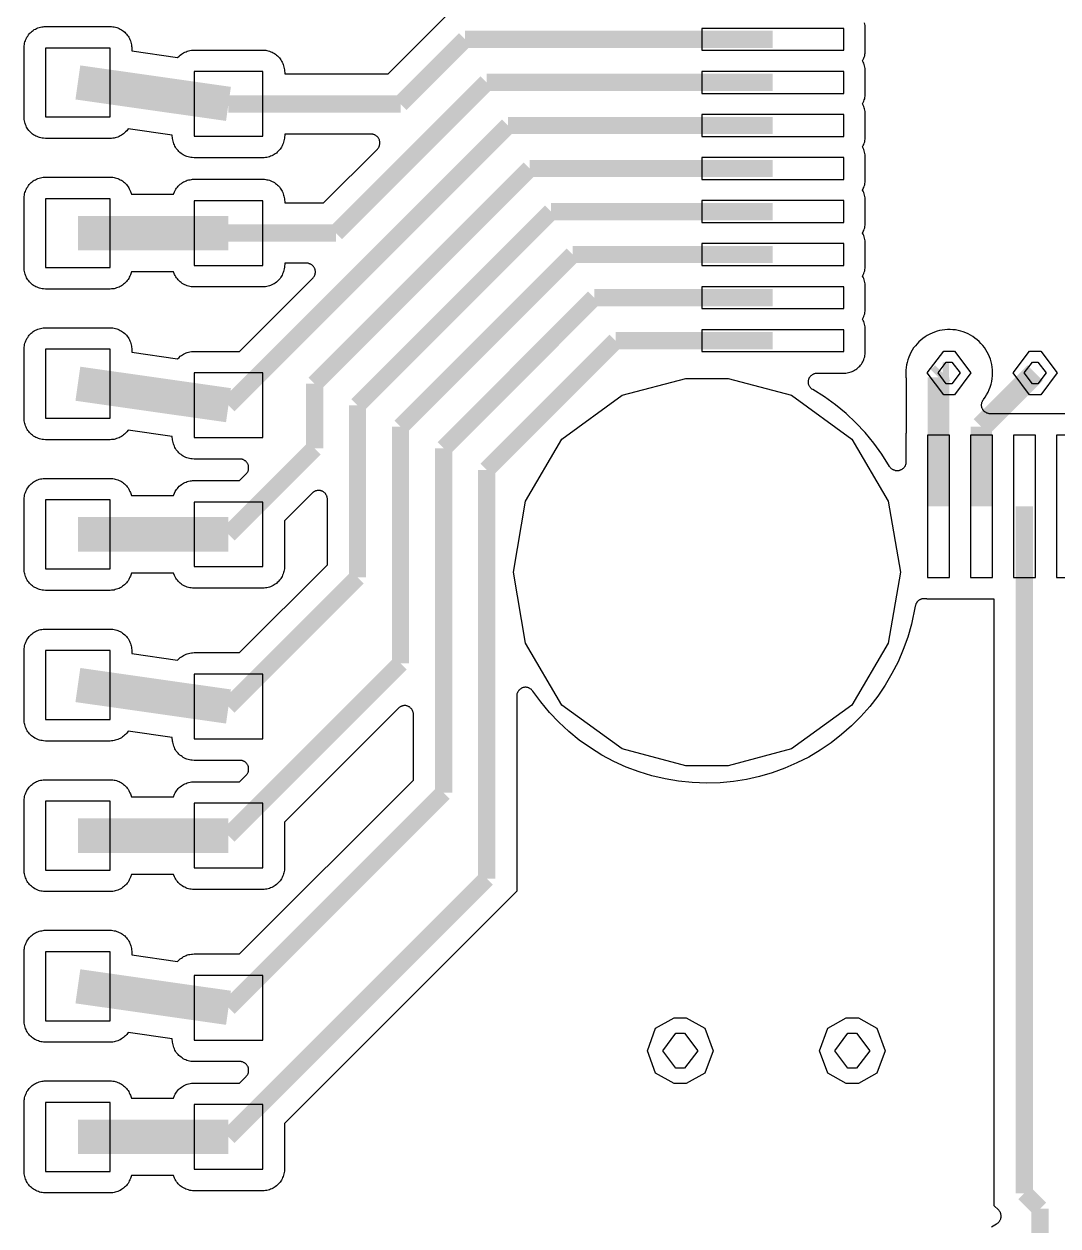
# Model space of a CAD drawing. Extents: x -0.15 to 4.85, y -1.33 to 3.4.
# Drawn here: x 2.219 to 2.692, y 0.766 to 1.316 of the extents above; entities that cross this region are included whole.
import ezdxf

# ---------------------------------------------------------------- set-up
doc = ezdxf.new("R2010")
doc.units = 0
doc.layers.get('0').update_dxf_attribs({"linetype": 'CONTINUOUS'})

msp = doc.modelspace()

# ---------------------------------------------------------------- linework, layer by layer
at = {"color": 0}
for points in [[(2.66207, 0.765988), (2.66435, 0.767289), (2.66467, 0.767453), (2.66483, 0.767615), (2.66506, 0.767778), (2.66521, 0.76794), (2.66537, 0.768103), (2.66554, 0.768321), (2.66569, 0.768483), (2.66586, 0.7687), (2.66597, 0.768917), (2.66608, 0.769135), (2.66619, 0.769351), (2.66629, 0.769568), (2.66635, 0.769839), (2.6664, 0.770057), (2.66646, 0.770274), (2.66646, 0.770544), (2.66646, 0.770815), (2.66646, 0.771033), (2.66646, 0.771304), (2.6664, 0.771521), (2.66635, 0.771793), (2.66629, 0.77201), (2.66625, 0.772226), (2.66614, 0.772443), (2.66603, 0.772715), (2.66592, 0.772932), (2.66575, 0.773094), (2.66565, 0.773311), (2.66549, 0.773529), (2.66532, 0.773692), (2.66336, 0.77559), (2.66336, 1.0531), (2.63276, 1.0531), (2.63261, 1.0531), (2.63244, 1.05315), (2.63228, 1.05315), (2.63211, 1.05315), (2.63196, 1.05315), (2.63179, 1.05315), (2.63163, 1.05321), (2.63131, 1.05321), (2.63103, 1.05321), (2.63082, 1.05321), (2.63054, 1.05315), (2.63028, 1.05315), (2.63006, 1.05304), (2.62979, 1.05299), (2.62957, 1.05288), (2.62935, 1.05277), (2.62914, 1.05266), (2.62892, 1.05255), (2.62869, 1.05239), (2.62849, 1.05223), (2.62832, 1.05207), (2.62815, 1.05185), (2.628, 1.05169), (2.62783, 1.05147), (2.62772, 1.05125), (2.62756, 1.05103), (2.62746, 1.05082), (2.6274, 1.0506), (2.62729, 1.05033), (2.62724, 1.05011), (2.62718, 1.04984), (2.62544, 1.04154), (2.62376, 1.03568), (2.62169, 1.02998), (2.61932, 1.0244), (2.61654, 1.01897), (2.61346, 1.01376), (2.61004, 1.00872), (2.60635, 1.00394), (2.60233, 0.999386), (2.59804, 0.9951), (2.59349, 0.991085), (2.58871, 0.987342), (2.58367, 0.983924), (2.57846, 0.980831), (2.57304, 0.978118), (2.5675, 0.975676), (2.56181, 0.973615), (2.55594, 0.971933), (2.55003, 0.970578), (2.54407, 0.969656), (2.53799, 0.969058), (2.53192, 0.968896), (2.52513, 0.969113), (2.51894, 0.969764), (2.51282, 0.970794), (2.50674, 0.972204), (2.50082, 0.97405), (2.49501, 0.97622), (2.48932, 0.978824), (2.48385, 0.981699), (2.47858, 0.985008), (2.47349, 0.988589), (2.46865, 0.992496), (2.4641, 0.996728), (2.45981, 1.00123), (2.45585, 1.006), (2.45221, 1.011), (2.452, 1.01127), (2.45183, 1.01143), (2.45167, 1.01165), (2.45151, 1.01181), (2.45129, 1.01192), (2.45107, 1.01208), (2.45092, 1.01219), (2.45064, 1.01235), (2.45042, 1.01241), (2.45021, 1.01252), (2.44999, 1.01257), (2.44972, 1.01262), (2.4495, 1.01268), (2.44924, 1.01273), (2.44901, 1.01273), (2.44874, 1.01273), (2.44853, 1.01273), (2.44825, 1.01268), (2.44804, 1.01262), (2.44776, 1.01257), (2.44754, 1.01252), (2.44733, 1.01241), (2.44711, 1.0123), (2.4469, 1.01219), (2.44668, 1.01208), (2.44646, 1.01192), (2.44631, 1.01176), (2.44608, 1.01159), (2.44592, 1.01143), (2.44576, 1.01121), (2.44565, 1.01105), (2.44549, 1.01083), (2.44538, 1.01062), (2.44526, 1.0104), (2.44517, 1.01018), (2.44506, 1.00997), (2.445, 1.00969), (2.44494, 1.00948), (2.44494, 1.00921), (2.44489, 1.00899), (2.44489, 1.00872), (2.44489, 0.919471), (2.33861, 0.813187), (2.33861, 0.7923), (2.33856, 0.791378), (2.33844, 0.790781), (2.33833, 0.790185), (2.33822, 0.789588), (2.33801, 0.78899), (2.33779, 0.788449), (2.33753, 0.787906), (2.33725, 0.787364), (2.33693, 0.786875), (2.3366, 0.786332), (2.33622, 0.785899), (2.33579, 0.785464), (2.33535, 0.785031), (2.33492, 0.78465), (2.33443, 0.784271), (2.33389, 0.783946), (2.3334, 0.783619), (2.33286, 0.783349), (2.33226, 0.783132), (2.33172, 0.782914), (2.33113, 0.782751), (2.33053, 0.782643), (2.32993, 0.782535), (2.32933, 0.782481), (2.32874, 0.782481), (2.29726, 0.782481), (2.29656, 0.782481), (2.2959, 0.782535), (2.29531, 0.782643), (2.29472, 0.782806), (2.29413, 0.782968), (2.29353, 0.783186), (2.29299, 0.783457), (2.29243, 0.783728), (2.29189, 0.784054), (2.2914, 0.784379), (2.29092, 0.78476), (2.29043, 0.785193), (2.29, 0.785628), (2.28961, 0.786115), (2.28924, 0.786604), (2.28886, 0.787092), (2.28858, 0.787635), (2.28832, 0.788176), (2.28778, 0.789371), (2.26863, 0.789371), (2.26812, 0.788014), (2.26792, 0.787472), (2.26764, 0.786929), (2.26738, 0.786386), (2.26704, 0.785844), (2.26672, 0.785356), (2.26635, 0.784922), (2.2659, 0.784433), (2.26547, 0.784054), (2.26504, 0.783674), (2.26456, 0.783294), (2.26401, 0.782968), (2.26351, 0.782643), (2.26297, 0.782372), (2.26238, 0.782156), (2.26183, 0.781937), (2.26124, 0.781775), (2.26064, 0.781667), (2.26004, 0.781558), (2.25944, 0.781504), (2.25885, 0.781504), (2.22933, 0.781504), (2.22836, 0.781558), (2.22776, 0.781613), (2.22717, 0.781721), (2.22657, 0.781883), (2.22603, 0.782046), (2.22543, 0.782264), (2.22489, 0.782535), (2.22435, 0.782806), (2.22386, 0.783132), (2.22337, 0.783511), (2.22289, 0.783892), (2.22244, 0.784271), (2.22201, 0.784704), (2.22164, 0.785193), (2.22125, 0.785682), (2.22093, 0.786169), (2.22065, 0.786712), (2.22039, 0.787254), (2.22011, 0.787797), (2.21996, 0.78834), (2.21979, 0.788936), (2.21963, 0.789533), (2.21957, 0.790131), (2.21951, 0.790726), (2.21947, 0.791324), (2.21947, 0.822844), (2.21951, 0.823822), (2.21963, 0.824418), (2.21974, 0.825015), (2.21985, 0.825558), (2.22007, 0.826154), (2.22028, 0.826697), (2.22056, 0.827239), (2.22082, 0.827782), (2.22115, 0.828325), (2.22147, 0.828812), (2.22185, 0.829247), (2.22229, 0.829735), (2.22272, 0.830115), (2.22315, 0.830549), (2.22364, 0.830875), (2.22418, 0.8312), (2.22468, 0.831525), (2.22522, 0.831797), (2.22576, 0.832014), (2.22636, 0.832231), (2.22696, 0.832393), (2.22756, 0.832503), (2.22815, 0.832611), (2.22875, 0.832665), (2.22933, 0.832665), (2.25885, 0.832665), (2.25944, 0.832665), (2.2601, 0.832611), (2.26069, 0.832503), (2.26124, 0.832393), (2.26183, 0.832231), (2.26243, 0.832014), (2.26297, 0.831797), (2.26351, 0.831525), (2.26406, 0.8312), (2.26456, 0.830875), (2.26504, 0.830494), (2.26547, 0.830115), (2.2659, 0.829681), (2.26635, 0.829247), (2.26672, 0.828758), (2.26704, 0.828271), (2.26738, 0.827782), (2.26764, 0.827239), (2.26792, 0.826697), (2.26812, 0.826154), (2.26863, 0.824799), (2.28778, 0.824799), (2.28832, 0.825992), (2.28858, 0.826589), (2.28892, 0.827131), (2.28929, 0.827619), (2.28967, 0.828107), (2.29006, 0.828596), (2.29049, 0.829031), (2.29097, 0.82941), (2.29146, 0.829789), (2.29194, 0.830169), (2.29249, 0.830494), (2.29303, 0.830767), (2.29363, 0.830983), (2.29417, 0.8312), (2.29476, 0.831363), (2.29542, 0.831525), (2.29601, 0.831635), (2.29661, 0.831689), (2.29726, 0.831689), (2.3181, 0.831689), (2.32108, 0.834672), (2.32131, 0.834943), (2.32146, 0.835107), (2.32157, 0.835324), (2.32174, 0.83554), (2.32185, 0.835757), (2.32194, 0.835975), (2.322, 0.836192), (2.32211, 0.836463), (2.32217, 0.836679), (2.32222, 0.836897), (2.32222, 0.837168), (2.32222, 0.837385), (2.32222, 0.837656), (2.32222, 0.837874), (2.32222, 0.838144), (2.32217, 0.838361), (2.32211, 0.838633), (2.322, 0.83885), (2.32194, 0.839067), (2.32185, 0.839283), (2.32168, 0.839501), (2.32157, 0.839718), (2.3214, 0.839935), (2.32131, 0.840151), (2.32114, 0.840315), (2.32092, 0.840478), (2.32076, 0.84064), (2.32054, 0.840803), (2.32032, 0.840911), (2.32011, 0.841019), (2.31989, 0.841183), (2.31967, 0.841237), (2.31946, 0.841346), (2.31924, 0.8414), (2.31897, 0.841454), (2.31875, 0.841508), (2.31847, 0.841508), (2.31826, 0.841508), (2.29726, 0.841508), (2.2964, 0.841562), (2.29581, 0.841617), (2.29521, 0.841725), (2.29461, 0.841887), (2.29401, 0.842051), (2.29342, 0.842322), (2.29288, 0.842539), (2.29233, 0.842864), (2.29179, 0.84319), (2.29129, 0.843515), (2.29081, 0.84395), (2.29032, 0.844329), (2.28994, 0.844818), (2.28951, 0.845251), (2.28913, 0.84574), (2.28881, 0.846282), (2.28853, 0.846825), (2.28826, 0.847368), (2.28799, 0.847964), (2.28782, 0.848561), (2.28767, 0.849158), (2.28756, 0.849754), (2.28744, 0.850351), (2.28728, 0.851925), (2.26715, 0.8548), (2.26644, 0.853932), (2.2659, 0.853336), (2.26547, 0.852956), (2.26504, 0.852522), (2.26456, 0.852196), (2.26401, 0.851871), (2.26351, 0.851544), (2.26297, 0.851274), (2.26238, 0.851057), (2.26183, 0.85084), (2.26124, 0.850676), (2.26064, 0.850568), (2.26004, 0.85046), (2.25944, 0.850406), (2.25885, 0.850406), (2.22933, 0.850406), (2.22836, 0.85046), (2.22776, 0.850514), (2.22717, 0.850622), (2.22657, 0.850786), (2.22603, 0.850949), (2.22543, 0.851165), (2.22489, 0.851436), (2.22435, 0.851708), (2.22386, 0.852033), (2.22337, 0.852412), (2.22289, 0.852793), (2.22244, 0.853172), (2.22201, 0.853607), (2.22164, 0.854094), (2.22125, 0.854583), (2.22093, 0.855072), (2.22065, 0.855614), (2.22039, 0.856157), (2.22011, 0.856699), (2.21996, 0.857242), (2.21979, 0.857839), (2.21963, 0.858435), (2.21957, 0.859032), (2.21951, 0.859629), (2.21947, 0.860225), (2.21947, 0.891747), (2.21951, 0.892724), (2.21963, 0.893321), (2.21974, 0.893917), (2.21985, 0.89446), (2.22007, 0.895057), (2.22028, 0.895599), (2.22056, 0.896142), (2.22082, 0.896683), (2.22115, 0.897226), (2.22147, 0.897715), (2.22185, 0.898149), (2.22229, 0.898637), (2.22272, 0.899017), (2.22315, 0.899397), (2.22364, 0.899776), (2.22418, 0.900101), (2.22468, 0.900428), (2.22522, 0.900699), (2.22576, 0.900915), (2.22636, 0.901133), (2.22696, 0.901296), (2.22756, 0.901404), (2.22815, 0.901512), (2.22875, 0.901567), (2.22933, 0.901567), (2.25885, 0.901567), (2.2595, 0.901567), (2.2601, 0.901512), (2.26069, 0.901404), (2.26129, 0.901296), (2.26189, 0.901079), (2.26243, 0.900915), (2.26297, 0.900644), (2.26351, 0.900374), (2.26406, 0.900101), (2.26456, 0.899776), (2.26504, 0.899397), (2.26553, 0.899017), (2.26596, 0.898583), (2.26635, 0.898149), (2.26672, 0.897661), (2.2671, 0.897172), (2.26738, 0.896629), (2.26769, 0.896142), (2.26792, 0.895544), (2.26812, 0.895003), (2.26835, 0.894406), (2.26846, 0.893863), (2.26857, 0.893267), (2.26868, 0.892669), (2.26872, 0.892072), (2.26878, 0.89039), (2.28972, 0.887353), (2.29043, 0.888058), (2.29097, 0.888492), (2.29146, 0.888871), (2.29194, 0.889197), (2.29249, 0.889522), (2.29303, 0.889794), (2.29363, 0.890065), (2.29417, 0.890282), (2.29476, 0.890444), (2.29536, 0.890553), (2.29601, 0.890663), (2.29661, 0.890717), (2.29726, 0.890771), (2.3181, 0.890771), (2.39764, 0.970306), (2.39764, 1.00031), (2.39764, 1.00063), (2.39758, 1.00091), (2.39753, 1.00112), (2.39747, 1.00139), (2.39742, 1.00161), (2.39731, 1.00183), (2.39719, 1.0021), (2.3971, 1.00232), (2.39699, 1.00248), (2.39682, 1.0027), (2.39671, 1.00291), (2.39656, 1.00307), (2.39633, 1.00324), (2.39617, 1.0034), (2.39596, 1.00356), (2.39579, 1.00373), (2.39557, 1.00383), (2.39536, 1.00394), (2.39508, 1.00405), (2.39486, 1.00411), (2.39465, 1.00421), (2.39438, 1.00427), (2.39417, 1.00432), (2.39389, 1.00432), (2.39368, 1.00432), (2.3934, 1.00432), (2.39318, 1.00432), (2.39292, 1.00427), (2.39269, 1.00421), (2.39249, 1.00416), (2.39221, 1.00411), (2.39199, 1.004), (2.39178, 1.00389), (2.39156, 1.00378), (2.39135, 1.00362), (2.39112, 1.00351), (2.39096, 1.00335), (2.39079, 1.00318), (2.33861, 0.950992), (2.33861, 0.930104), (2.33856, 0.929128), (2.33844, 0.928531), (2.33833, 0.927933), (2.33822, 0.927392), (2.33801, 0.926794), (2.33779, 0.926253), (2.33753, 0.92571), (2.33725, 0.925167), (2.33693, 0.924625), (2.3366, 0.924136), (2.33622, 0.923703), (2.33579, 0.923214), (2.33535, 0.922835), (2.33492, 0.922454), (2.33443, 0.922075), (2.33389, 0.921749), (2.3334, 0.921424), (2.33286, 0.921153), (2.33226, 0.920935), (2.33172, 0.920718), (2.33113, 0.920556), (2.33053, 0.920447), (2.32993, 0.920339), (2.32933, 0.920285), (2.32874, 0.920285), (2.29726, 0.920285), (2.29656, 0.920285), (2.2959, 0.920339), (2.29531, 0.920447), (2.29472, 0.92061), (2.29413, 0.920772), (2.29353, 0.920989), (2.29299, 0.921261), (2.29243, 0.921532), (2.29189, 0.921857), (2.2914, 0.922183), (2.29092, 0.922563), (2.29043, 0.922997), (2.29, 0.923431), (2.28961, 0.923919), (2.28924, 0.924407), (2.28886, 0.924896), (2.28858, 0.925439), (2.28832, 0.925981), (2.28778, 0.927175), (2.26863, 0.927175), (2.26812, 0.925818), (2.26792, 0.925275), (2.26764, 0.924679), (2.26738, 0.92419), (2.26704, 0.923649), (2.26672, 0.92316), (2.26635, 0.922725), (2.2659, 0.922238), (2.26547, 0.921857), (2.26504, 0.921424), (2.26456, 0.921099), (2.26401, 0.920772), (2.26351, 0.920447), (2.26297, 0.920176), (2.26238, 0.919958), (2.26183, 0.919742), (2.26124, 0.919579), (2.26064, 0.919471), (2.26004, 0.919362), (2.25944, 0.919308), (2.25885, 0.919308), (2.22933, 0.919308), (2.22836, 0.919308), (2.22776, 0.919417), (2.22717, 0.919525), (2.22657, 0.919687), (2.22603, 0.91985), (2.22543, 0.920067), (2.22489, 0.920339), (2.22435, 0.92061), (2.22386, 0.920935), (2.22337, 0.921315), (2.22289, 0.921694), (2.22244, 0.922075), (2.22201, 0.922508), (2.22164, 0.922997), (2.22125, 0.923485), (2.22093, 0.923974), (2.22065, 0.924517), (2.22039, 0.925058), (2.22011, 0.925601), (2.21996, 0.926143), (2.21979, 0.92674), (2.21963, 0.927338), (2.21957, 0.927933), (2.21951, 0.928531), (2.21947, 0.929128), (2.21947, 0.960649), (2.21951, 0.961571), (2.21963, 0.962168), (2.21974, 0.962765), (2.21985, 0.963361), (2.22007, 0.963958), (2.22028, 0.964501), (2.22056, 0.965043), (2.22082, 0.965586), (2.22115, 0.966128), (2.22147, 0.966617), (2.22185, 0.967051), (2.22229, 0.967485), (2.22272, 0.967919), (2.22315, 0.968299), (2.22364, 0.968678), (2.22418, 0.969004), (2.22468, 0.969329), (2.22522, 0.9696), (2.22576, 0.969818), (2.22636, 0.970035), (2.22696, 0.970197), (2.22756, 0.970306), (2.22815, 0.970414), (2.22875, 0.970468), (2.22933, 0.970468), (2.25885, 0.970468), (2.25944, 0.970468), (2.2601, 0.970414), (2.26069, 0.970306), (2.26124, 0.970197), (2.26183, 0.970035), (2.26243, 0.969818), (2.26297, 0.9696), (2.26351, 0.969329), (2.26406, 0.969004), (2.26456, 0.968678), (2.26504, 0.968299), (2.26547, 0.967919), (2.2659, 0.967485), (2.26635, 0.967051), (2.26672, 0.966562), (2.26704, 0.966074), (2.26738, 0.965586), (2.26764, 0.965043), (2.26792, 0.964501), (2.26812, 0.963958), (2.26863, 0.962601), (2.28778, 0.962601), (2.28832, 0.963796), (2.28858, 0.964392), (2.28892, 0.964935), (2.28929, 0.965424), (2.28967, 0.965911), (2.29006, 0.9664), (2.29049, 0.966833), (2.29097, 0.967214), (2.29146, 0.967593), (2.29194, 0.967974), (2.29249, 0.968244), (2.29303, 0.968569), (2.29363, 0.968788), (2.29417, 0.969004), (2.29476, 0.969167), (2.29542, 0.969329), (2.29601, 0.969438), (2.29661, 0.969492), (2.29726, 0.969492), (2.3181, 0.969492), (2.32108, 0.972476), (2.32131, 0.972693), (2.32146, 0.97291), (2.32157, 0.973128), (2.32174, 0.973344), (2.32185, 0.973561), (2.32194, 0.973778), (2.322, 0.973996), (2.32211, 0.974213), (2.32217, 0.974483), (2.32222, 0.9747), (2.32222, 0.974972), (2.32222, 0.975189), (2.32222, 0.97546), (2.32222, 0.975676), (2.32222, 0.975949), (2.32217, 0.976165), (2.32211, 0.976436), (2.322, 0.976654), (2.32194, 0.976871), (2.32185, 0.977088), (2.32168, 0.977304), (2.32157, 0.977522), (2.3214, 0.977739), (2.32131, 0.977901), (2.32114, 0.978118), (2.32092, 0.978281), (2.32076, 0.978444), (2.32054, 0.978607), (2.32032, 0.978715), (2.32011, 0.978824), (2.31989, 0.978932), (2.31967, 0.97904), (2.31946, 0.979149), (2.31924, 0.979204), (2.31897, 0.979258), (2.31875, 0.979312), (2.31847, 0.979312), (2.31826, 0.979312), (2.29726, 0.979312), (2.2964, 0.979367), (2.29581, 0.979421), (2.29521, 0.979529), (2.29461, 0.979692), (2.29401, 0.979854), (2.29342, 0.980072), (2.29288, 0.980343), (2.29233, 0.980668), (2.29179, 0.980994), (2.29129, 0.981319), (2.29081, 0.981699), (2.29032, 0.982133), (2.28994, 0.982567), (2.28951, 0.983056), (2.28913, 0.983544), (2.28881, 0.984086), (2.28853, 0.984629), (2.28826, 0.985171), (2.28799, 0.985768), (2.28782, 0.986365), (2.28767, 0.986961), (2.28756, 0.987558), (2.28744, 0.988156), (2.28728, 0.989729), (2.26715, 0.992604), (2.26644, 0.991736), (2.2659, 0.991139), (2.26547, 0.99076), (2.26504, 0.990325), (2.26456, 0.99), (2.26401, 0.989621), (2.26351, 0.989349), (2.26297, 0.989078), (2.26238, 0.988861), (2.26183, 0.988643), (2.26124, 0.988481), (2.26064, 0.988372), (2.26004, 0.988264), (2.25944, 0.98821), (2.25885, 0.988156), (2.22933, 0.988156), (2.22836, 0.98821), (2.22776, 0.988318), (2.22717, 0.988426), (2.22657, 0.988589), (2.22603, 0.988753), (2.22543, 0.988969), (2.22489, 0.98924), (2.22435, 0.989511), (2.22386, 0.989838), (2.22337, 0.990217), (2.22289, 0.990597), (2.22244, 0.990976), (2.22201, 0.991411), (2.22164, 0.991899), (2.22125, 0.992333), (2.22093, 0.992875), (2.22065, 0.993364), (2.22039, 0.993906), (2.22011, 0.994503), (2.21996, 0.995046), (2.21979, 0.995642), (2.21963, 0.996239), (2.21957, 0.996836), (2.21951, 0.997433), (2.21947, 0.998029), (2.21947, 1.02955), (2.21951, 1.03047), (2.21963, 1.03107), (2.21974, 1.03167), (2.21985, 1.03226), (2.22007, 1.03286), (2.22028, 1.0334), (2.22056, 1.03395), (2.22082, 1.03449), (2.22115, 1.03498), (2.22147, 1.03552), (2.22185, 1.03595), (2.22229, 1.03639), (2.22272, 1.03682), (2.22315, 1.0372), (2.22364, 1.03758), (2.22418, 1.03791), (2.22468, 1.03823), (2.22522, 1.0385), (2.22576, 1.03872), (2.22636, 1.03894), (2.22696, 1.0391), (2.22756, 1.03921), (2.22815, 1.03932), (2.22875, 1.03937), (2.22933, 1.03937), (2.25885, 1.03937), (2.2595, 1.03937), (2.2601, 1.03932), (2.26069, 1.03921), (2.26129, 1.03904), (2.26189, 1.03888), (2.26243, 1.03872), (2.26297, 1.03845), (2.26351, 1.03818), (2.26406, 1.03791), (2.26456, 1.03753), (2.26504, 1.0372), (2.26553, 1.03677), (2.26596, 1.03639), (2.26635, 1.0359), (2.26672, 1.03546), (2.2671, 1.03498), (2.26738, 1.03443), (2.26769, 1.03389), (2.26792, 1.03335), (2.26812, 1.03281), (2.26835, 1.03221), (2.26846, 1.03161), (2.26857, 1.03107), (2.26868, 1.03042), (2.26872, 1.02982), (2.26878, 1.02814), (2.28972, 1.02516), (2.29043, 1.02586), (2.29097, 1.0263), (2.29146, 1.02668), (2.29194, 1.027), (2.29249, 1.02733), (2.29303, 1.0276), (2.29363, 1.02787), (2.29417, 1.02809), (2.29476, 1.02825), (2.29536, 1.02836), (2.29601, 1.02847), (2.29661, 1.02852), (2.29726, 1.02857), (2.3181, 1.02857), (2.35825, 1.06872), (2.35825, 1.09878), (2.35825, 1.0991), (2.35819, 1.09932), (2.35819, 1.09959), (2.35814, 1.09981), (2.35803, 1.10003), (2.35797, 1.1003), (2.35786, 1.10051), (2.35776, 1.10073), (2.3576, 1.10095), (2.35749, 1.10111), (2.35732, 1.10133), (2.35717, 1.10149), (2.357, 1.10171), (2.35678, 1.10187), (2.35663, 1.10198), (2.3564, 1.10214), (2.35618, 1.10225), (2.35597, 1.10236), (2.35575, 1.10247), (2.35553, 1.10258), (2.35526, 1.10263), (2.35504, 1.10268), (2.35478, 1.10274), (2.35456, 1.10274), (2.35429, 1.10274), (2.35407, 1.10274), (2.35379, 1.10274), (2.35358, 1.10268), (2.35331, 1.10263), (2.3531, 1.10258), (2.35287, 1.10252), (2.3526, 1.10241), (2.35239, 1.1023), (2.35217, 1.1022), (2.35196, 1.10203), (2.35179, 1.10193), (2.35157, 1.10176), (2.35142, 1.1016), (2.33861, 1.0888), (2.33861, 1.06791), (2.33856, 1.06693), (2.33844, 1.06633), (2.33833, 1.06574), (2.33822, 1.0652), (2.33801, 1.0646), (2.33779, 1.06406), (2.33753, 1.06346), (2.33725, 1.06297), (2.33693, 1.06243), (2.3366, 1.06194), (2.33622, 1.06151), (2.33579, 1.06102), (2.33535, 1.06064), (2.33492, 1.0602), (2.33443, 1.05988), (2.33389, 1.05955), (2.3334, 1.05923), (2.33286, 1.05896), (2.33226, 1.05874), (2.33172, 1.05852), (2.33113, 1.05836), (2.33053, 1.05825), (2.32993, 1.05814), (2.32933, 1.05809), (2.32874, 1.05809), (2.29726, 1.05809), (2.29656, 1.05809), (2.2959, 1.05814), (2.29531, 1.05825), (2.29472, 1.05841), (2.29413, 1.05858), (2.29353, 1.05879), (2.29299, 1.05901), (2.29243, 1.05934), (2.29189, 1.05966), (2.2914, 1.05999), (2.29092, 1.06037), (2.29043, 1.0608), (2.29, 1.06123), (2.28961, 1.06172), (2.28924, 1.06221), (2.28886, 1.0627), (2.28858, 1.06324), (2.28832, 1.06378), (2.28778, 1.06498), (2.26863, 1.06498), (2.26812, 1.06362), (2.26792, 1.06303), (2.26764, 1.06248), (2.26738, 1.06199), (2.26704, 1.06145), (2.26672, 1.06096), (2.26635, 1.06048), (2.2659, 1.06004), (2.26547, 1.05961), (2.26504, 1.05923), (2.26456, 1.0589), (2.26401, 1.05852), (2.26351, 1.05825), (2.26297, 1.05798), (2.26238, 1.05776), (2.26183, 1.05755), (2.26124, 1.05738), (2.26064, 1.05722), (2.26004, 1.05717), (2.25944, 1.05711), (2.25885, 1.05706), (2.22933, 1.05706), (2.22836, 1.05711), (2.22776, 1.05722), (2.22717, 1.05733), (2.22657, 1.05749), (2.22603, 1.05765), (2.22543, 1.05787), (2.22489, 1.05814), (2.22435, 1.05841), (2.22386, 1.05874), (2.22337, 1.05907), (2.22289, 1.05944), (2.22244, 1.05988), (2.22201, 1.06031), (2.22164, 1.0608), (2.22125, 1.06123), (2.22093, 1.06178), (2.22065, 1.06227), (2.22039, 1.06281), (2.22011, 1.06341), (2.21996, 1.06395), (2.21979, 1.06454), (2.21963, 1.06514), (2.21957, 1.06574), (2.21951, 1.06633), (2.21947, 1.06693), (2.21947, 1.0984), (2.21951, 1.09937), (2.21963, 1.09997), (2.21974, 1.10057), (2.21985, 1.10117), (2.22007, 1.10176), (2.22028, 1.1023), (2.22056, 1.10285), (2.22082, 1.10339), (2.22115, 1.10388), (2.22147, 1.10437), (2.22185, 1.10485), (2.22229, 1.10529), (2.22272, 1.10572), (2.22315, 1.1061), (2.22364, 1.10648), (2.22418, 1.10681), (2.22468, 1.10713), (2.22522, 1.1074), (2.22576, 1.10762), (2.22636, 1.10784), (2.22696, 1.108), (2.22756, 1.10811), (2.22815, 1.10822), (2.22875, 1.10827), (2.22933, 1.10827), (2.25885, 1.10827), (2.25944, 1.10827), (2.2601, 1.10822), (2.26069, 1.10811), (2.26124, 1.10795), (2.26183, 1.10778), (2.26243, 1.10762), (2.26297, 1.10735), (2.26351, 1.10708), (2.26406, 1.10681), (2.26456, 1.10648), (2.26504, 1.1061), (2.26547, 1.10572), (2.2659, 1.10529), (2.26635, 1.10485), (2.26672, 1.10437), (2.26704, 1.10388), (2.26738, 1.10339), (2.26764, 1.10285), (2.26792, 1.1023), (2.26812, 1.10176), (2.26863, 1.10041), (2.28778, 1.10041), (2.28832, 1.10154), (2.28858, 1.1022), (2.28892, 1.10268), (2.28929, 1.10323), (2.28967, 1.10372), (2.29006, 1.10415), (2.29049, 1.10464), (2.29097, 1.10502), (2.29146, 1.1054), (2.29194, 1.10578), (2.29249, 1.10605), (2.29303, 1.10637), (2.29363, 1.10659), (2.29417, 1.10681), (2.29476, 1.10697), (2.29542, 1.10713), (2.29601, 1.10719), (2.29661, 1.10724), (2.29726, 1.1073), (2.3181, 1.1073), (2.32108, 1.11028), (2.32131, 1.1105), (2.32146, 1.11071), (2.32157, 1.11093), (2.32174, 1.11109), (2.32185, 1.11131), (2.32194, 1.11158), (2.322, 1.1118), (2.32211, 1.11202), (2.32217, 1.11229), (2.32222, 1.1125), (2.32222, 1.11277), (2.32222, 1.11299), (2.32222, 1.11326), (2.32222, 1.11348), (2.32222, 1.11375), (2.32217, 1.11397), (2.32211, 1.11424), (2.322, 1.11446), (2.32194, 1.11468), (2.32185, 1.11489), (2.32168, 1.11511), (2.32157, 1.11532), (2.3214, 1.11554), (2.32131, 1.11571), (2.32114, 1.11592), (2.32092, 1.11608), (2.32076, 1.11625), (2.32054, 1.11636), (2.32032, 1.11652), (2.32011, 1.11663), (2.31989, 1.11674), (2.31967, 1.11684), (2.31946, 1.1169), (2.31924, 1.11701), (2.31897, 1.11706), (2.31875, 1.11706), (2.31847, 1.11712), (2.31826, 1.11712), (2.29726, 1.11712), (2.2964, 1.11717), (2.29581, 1.11723), (2.29521, 1.11733), (2.29461, 1.1175), (2.29401, 1.11766), (2.29342, 1.11788), (2.29288, 1.11815), (2.29233, 1.11842), (2.29179, 1.11874), (2.29129, 1.11912), (2.29081, 1.1195), (2.29032, 1.11994), (2.28994, 1.12037), (2.28951, 1.12086), (2.28913, 1.12135), (2.28881, 1.12189), (2.28853, 1.12243), (2.28826, 1.12298), (2.28799, 1.12357), (2.28782, 1.12411), (2.28767, 1.12471), (2.28756, 1.12536), (2.28744, 1.12596), (2.28728, 1.12748), (2.26715, 1.13035), (2.26644, 1.12954), (2.2659, 1.12894), (2.26547, 1.12851), (2.26504, 1.12813), (2.26456, 1.12775), (2.26401, 1.12742), (2.26351, 1.12715), (2.26297, 1.12688), (2.26238, 1.12661), (2.26183, 1.12645), (2.26124, 1.12628), (2.26064, 1.12612), (2.26004, 1.12607), (2.25944, 1.12601), (2.25885, 1.12596), (2.22933, 1.12596), (2.22836, 1.12601), (2.22776, 1.12612), (2.22717, 1.12623), (2.22657, 1.12634), (2.22603, 1.12656), (2.22543, 1.12677), (2.22489, 1.12704), (2.22435, 1.12732), (2.22386, 1.12764), (2.22337, 1.12797), (2.22289, 1.12835), (2.22244, 1.12878), (2.22201, 1.12921), (2.22164, 1.12965), (2.22125, 1.13014), (2.22093, 1.13068), (2.22065, 1.13117), (2.22039, 1.13171), (2.22011, 1.13231), (2.21996, 1.13285), (2.21979, 1.13345), (2.21963, 1.13404), (2.21957, 1.13464), (2.21951, 1.13524), (2.21947, 1.13583), (2.21947, 1.1673), (2.21951, 1.16828), (2.21963, 1.16887), (2.21974, 1.16947), (2.21985, 1.17007), (2.22007, 1.17066), (2.22028, 1.17121), (2.22056, 1.17175), (2.22082, 1.17229), (2.22115, 1.17278), (2.22147, 1.17327), (2.22185, 1.17376), (2.22229, 1.17419), (2.22272, 1.17462), (2.22315, 1.175), (2.22364, 1.17538), (2.22418, 1.17571), (2.22468, 1.17603), (2.22522, 1.17625), (2.22576, 1.17652), (2.22636, 1.17669), (2.22696, 1.1769), (2.22756, 1.17701), (2.22815, 1.17712), (2.22875, 1.17718), (2.22933, 1.17718), (2.25885, 1.17718), (2.2595, 1.17718), (2.2601, 1.17707), (2.26069, 1.17701), (2.26129, 1.17685), (2.26189, 1.17669), (2.26243, 1.17647), (2.26297, 1.17625), (2.26351, 1.17598), (2.26406, 1.17566), (2.26456, 1.17533), (2.26504, 1.175), (2.26553, 1.17457), (2.26596, 1.17419), (2.26635, 1.1737), (2.26672, 1.17327), (2.2671, 1.17278), (2.26738, 1.17224), (2.26769, 1.17169), (2.26792, 1.17115), (2.26812, 1.17061), (2.26835, 1.17001), (2.26846, 1.16942), (2.26857, 1.16882), (2.26868, 1.16822), (2.26872, 1.16763), (2.26878, 1.16594), (2.28972, 1.16296), (2.29043, 1.16361), (2.29097, 1.1641), (2.29146, 1.16448), (2.29194, 1.1648), (2.29249, 1.16513), (2.29303, 1.1654), (2.29363, 1.16567), (2.29417, 1.16584), (2.29476, 1.16605), (2.29536, 1.16616), (2.29601, 1.16627), (2.29661, 1.16632), (2.29726, 1.16632), (2.3181, 1.16632), (2.35157, 1.19985), (2.35179, 1.20007), (2.35196, 1.20029), (2.35211, 1.20045), (2.35222, 1.20067), (2.35233, 1.20088), (2.35244, 1.20115), (2.35256, 1.20137), (2.3526, 1.20159), (2.35265, 1.20181), (2.35271, 1.20208), (2.35276, 1.20229), (2.35276, 1.20257), (2.35276, 1.20284), (2.35276, 1.20305), (2.35271, 1.20332), (2.35265, 1.20354), (2.3526, 1.20376), (2.35256, 1.20403), (2.35244, 1.20425), (2.35233, 1.20446), (2.35222, 1.20468), (2.35206, 1.2049), (2.35196, 1.20512), (2.35179, 1.20528), (2.35163, 1.20544), (2.35146, 1.20566), (2.35125, 1.20582), (2.35108, 1.20593), (2.35086, 1.20609), (2.35065, 1.2062), (2.35043, 1.20631), (2.35022, 1.20642), (2.34994, 1.20647), (2.34972, 1.20658), (2.34951, 1.20663), (2.34924, 1.20663), (2.34903, 1.20669), (2.34875, 1.20669), (2.33871, 1.20669), (2.33856, 1.20484), (2.33844, 1.20414), (2.33833, 1.20354), (2.33822, 1.20294), (2.33801, 1.2024), (2.33779, 1.20181), (2.33753, 1.20126), (2.33725, 1.20078), (2.33693, 1.20023), (2.3366, 1.19974), (2.33622, 1.19926), (2.33579, 1.19882), (2.33535, 1.19839), (2.33492, 1.19801), (2.33443, 1.19763), (2.33389, 1.1973), (2.3334, 1.19703), (2.33286, 1.19676), (2.33226, 1.19654), (2.33172, 1.19633), (2.33113, 1.19616), (2.33053, 1.196), (2.32993, 1.19595), (2.32933, 1.19589), (2.32874, 1.19584), (2.29726, 1.19584), (2.29656, 1.19589), (2.2959, 1.19595), (2.29531, 1.19605), (2.29472, 1.19616), (2.29413, 1.19638), (2.29353, 1.1966), (2.29299, 1.19681), (2.29243, 1.19714), (2.29189, 1.19741), (2.2914, 1.19779), (2.29092, 1.19817), (2.29043, 1.1986), (2.29, 1.19904), (2.28961, 1.19947), (2.28924, 1.19996), (2.28886, 1.2005), (2.28858, 1.20105), (2.28832, 1.20159), (2.28778, 1.20273), (2.26863, 1.20273), (2.26812, 1.20143), (2.26792, 1.20083), (2.26764, 1.20029), (2.26738, 1.19974), (2.26704, 1.19926), (2.26672, 1.19877), (2.26635, 1.19828), (2.2659, 1.19784), (2.26547, 1.19741), (2.26504, 1.19703), (2.26456, 1.19665), (2.26401, 1.19633), (2.26351, 1.19605), (2.26297, 1.19578), (2.26238, 1.19551), (2.26183, 1.19535), (2.26124, 1.19519), (2.26064, 1.19502), (2.26004, 1.19497), (2.25944, 1.19492), (2.25885, 1.19486), (2.22933, 1.19486), (2.22836, 1.19492), (2.22776, 1.19502), (2.22717, 1.19513), (2.22657, 1.19524), (2.22603, 1.19546), (2.22543, 1.19568), (2.22489, 1.19595), (2.22435, 1.19622), (2.22386, 1.19654), (2.22337, 1.19687), (2.22289, 1.19725), (2.22244, 1.19768), (2.22201, 1.19812), (2.22164, 1.19855), (2.22125, 1.19904), (2.22093, 1.19958), (2.22065, 1.20007), (2.22039, 1.20061), (2.22011, 1.20115), (2.21996, 1.20175), (2.21979, 1.20235), (2.21963, 1.20294), (2.21957, 1.20354), (2.21951, 1.20414), (2.21947, 1.20473), (2.21947, 1.2362), (2.21951, 1.23718), (2.21963, 1.23777), (2.21974, 1.23837), (2.21985, 1.23897), (2.22007, 1.23951), (2.22028, 1.24011), (2.22056, 1.24065), (2.22082, 1.24119), (2.22115, 1.24168), (2.22147, 1.24217), (2.22185, 1.24266), (2.22229, 1.24309), (2.22272, 1.24353), (2.22315, 1.24391), (2.22364, 1.24429), (2.22418, 1.24461), (2.22468, 1.24488), (2.22522, 1.24515), (2.22576, 1.24543), (2.22636, 1.24559), (2.22696, 1.24575), (2.22756, 1.24591), (2.22815, 1.24602), (2.22875, 1.24608), (2.22933, 1.24608), (2.25885, 1.24608), (2.25944, 1.24602), (2.2601, 1.24597), (2.26069, 1.24591), (2.26124, 1.24575), (2.26183, 1.24559), (2.26243, 1.24543), (2.26297, 1.24515), (2.26351, 1.24488), (2.26406, 1.24461), (2.26456, 1.24429), (2.26504, 1.24391), (2.26547, 1.24353), (2.2659, 1.24309), (2.26635, 1.24266), (2.26672, 1.24217), (2.26704, 1.24168), (2.26738, 1.24114), (2.26764, 1.24065), (2.26792, 1.24011), (2.26812, 1.23951), (2.26863, 1.23821), (2.28778, 1.23821), (2.28832, 1.23935), (2.28858, 1.23995), (2.28892, 1.24049), (2.28929, 1.24103), (2.28967, 1.24152), (2.29006, 1.24195), (2.29049, 1.24239), (2.29097, 1.24282), (2.29146, 1.2432), (2.29194, 1.24353), (2.29249, 1.24385), (2.29303, 1.24412), (2.29363, 1.24439), (2.29417, 1.24461), (2.29476, 1.24477), (2.29542, 1.24488), (2.29601, 1.24499), (2.29661, 1.24505), (2.29726, 1.2451), (2.32874, 1.2451), (2.32944, 1.24505), (2.33003, 1.24499), (2.33062, 1.24488), (2.33122, 1.24477), (2.33182, 1.24461), (2.33236, 1.24439), (2.33296, 1.24412), (2.33346, 1.24385), (2.334, 1.24358), (2.33449, 1.2432), (2.33497, 1.24288), (2.33546, 1.24244), (2.33583, 1.24206), (2.33628, 1.24157), (2.33665, 1.24108), (2.33697, 1.2406), (2.33731, 1.24011), (2.33757, 1.23957), (2.33785, 1.23902), (2.33807, 1.23843), (2.33822, 1.23788), (2.33839, 1.23729), (2.3385, 1.23669), (2.33856, 1.23609), (2.33871, 1.23425), (2.35651, 1.23425), (2.38114, 1.25888), (2.38136, 1.25915), (2.38153, 1.25931), (2.38163, 1.25953), (2.38174, 1.25975), (2.3819, 1.25997), (2.38196, 1.26018), (2.38207, 1.2604), (2.38211, 1.26067), (2.38217, 1.26089), (2.38222, 1.2611), (2.38228, 1.26138), (2.38228, 1.26159), (2.38228, 1.26186), (2.38228, 1.26213), (2.38222, 1.26235), (2.38217, 1.26262), (2.38211, 1.26284), (2.38207, 1.26306), (2.38196, 1.26328), (2.38185, 1.26355), (2.38174, 1.26376), (2.38163, 1.26393), (2.38147, 1.26414), (2.38131, 1.26436), (2.38114, 1.26452), (2.38097, 1.26468), (2.38076, 1.26485), (2.3806, 1.26501), (2.38037, 1.26512), (2.38017, 1.26528), (2.37994, 1.26539), (2.37974, 1.26544), (2.37951, 1.26555), (2.37924, 1.26561), (2.37903, 1.26566), (2.37875, 1.26572), (2.37854, 1.26572), (2.37826, 1.26572), (2.33871, 1.26572), (2.33856, 1.26393), (2.33844, 1.26322), (2.33833, 1.26262), (2.33822, 1.26203), (2.33801, 1.26143), (2.33779, 1.26089), (2.33753, 1.26034), (2.33725, 1.2598), (2.33693, 1.25931), (2.3366, 1.25883), (2.33622, 1.25834), (2.33579, 1.2579), (2.33535, 1.25747), (2.33492, 1.25709), (2.33443, 1.25671), (2.33389, 1.25638), (2.3334, 1.25606), (2.33286, 1.25579), (2.33226, 1.25557), (2.33172, 1.25535), (2.33113, 1.25519), (2.33053, 1.25508), (2.32993, 1.25497), (2.32933, 1.25492), (2.32874, 1.25492), (2.29726, 1.25492), (2.2964, 1.25497), (2.29581, 1.25503), (2.29521, 1.25514), (2.29461, 1.2553), (2.29401, 1.25546), (2.29342, 1.25568), (2.29288, 1.25595), (2.29233, 1.25622), (2.29179, 1.25655), (2.29129, 1.25693), (2.29081, 1.25731), (2.29032, 1.25774), (2.28994, 1.25818), (2.28951, 1.25866), (2.28913, 1.25915), (2.28881, 1.25969), (2.28853, 1.26024), (2.28826, 1.26078), (2.28799, 1.26132), (2.28782, 1.26192), (2.28767, 1.26252), (2.28756, 1.26311), (2.28744, 1.26376), (2.28728, 1.26528), (2.26715, 1.26816), (2.26644, 1.26729), (2.2659, 1.26675), (2.26547, 1.26631), (2.26504, 1.26593), (2.26456, 1.26555), (2.26401, 1.26523), (2.26351, 1.26496), (2.26297, 1.26468), (2.26238, 1.26441), (2.26183, 1.26425), (2.26124, 1.26409), (2.26064, 1.26393), (2.26004, 1.26387), (2.25944, 1.26376), (2.25885, 1.26376), (2.22933, 1.26376), (2.22836, 1.26382), (2.22776, 1.26387), (2.22717, 1.26403), (2.22657, 1.26414), (2.22603, 1.26436), (2.22543, 1.26458), (2.22489, 1.26485), (2.22435, 1.26512), (2.22386, 1.26544), (2.22337, 1.26577), (2.22289, 1.26615), (2.22244, 1.26658), (2.22201, 1.26702), (2.22164, 1.26745), (2.22125, 1.26794), (2.22093, 1.26843), (2.22065, 1.26897), (2.22039, 1.26951), (2.22011, 1.27006), (2.21996, 1.27065), (2.21979, 1.27125), (2.21963, 1.27179), (2.21957, 1.27239), (2.21951, 1.27304), (2.21947, 1.27364), (2.21947, 1.3051), (2.21951, 1.30608), (2.21963, 1.30668), (2.21974, 1.30727), (2.21985, 1.30787), (2.22007, 1.30841), (2.22028, 1.30901), (2.22056, 1.30955), (2.22082, 1.3101), (2.22115, 1.31058), (2.22147, 1.31107), (2.22185, 1.31156), (2.22229, 1.31199), (2.22272, 1.31243), (2.22315, 1.31281), (2.22364, 1.31319), (2.22418, 1.31351), (2.22468, 1.31378), (2.22522, 1.31406), (2.22576, 1.31433), (2.22636, 1.31449), (2.22696, 1.31465), (2.22756, 1.31482), (2.22815, 1.31487), (2.22875, 1.31492), (2.22933, 1.31498), (2.25885, 1.31498), (2.2595, 1.31492), (2.2601, 1.31487), (2.26069, 1.31482), (2.26129, 1.31465), (2.26189, 1.31449), (2.26243, 1.31427), (2.26297, 1.31406), (2.26351, 1.31378), (2.26406, 1.31346), (2.26456, 1.31313), (2.26504, 1.31275), (2.26553, 1.31237), (2.26596, 1.31194), (2.26635, 1.31151), (2.26672, 1.31102), (2.2671, 1.31053), (2.26738, 1.31004), (2.26769, 1.3095), (2.26792, 1.30896), (2.26812, 1.30841), (2.26835, 1.30782), (2.26846, 1.30722), (2.26857, 1.30662), (2.26868, 1.30603), (2.26872, 1.30543), (2.26878, 1.30375), (2.28972, 1.30076), (2.29043, 1.30142), (2.29097, 1.30185), (2.29146, 1.30223), (2.29194, 1.30261), (2.29249, 1.30293), (2.29303, 1.30321), (2.29363, 1.30342), (2.29417, 1.30364), (2.29476, 1.3038), (2.29536, 1.30397), (2.29601, 1.30407), (2.29661, 1.30413), (2.29726, 1.30413), (2.32874, 1.30413), (2.32944, 1.30413), (2.33003, 1.30407), (2.33062, 1.30397), (2.33122, 1.3038), (2.33182, 1.30364), (2.33236, 1.30342), (2.33296, 1.30321), (2.33346, 1.30293), (2.334, 1.30261), (2.33449, 1.30228), (2.33497, 1.3019), (2.33546, 1.30152), (2.33583, 1.30109), (2.33628, 1.30066), (2.33665, 1.30017), (2.33697, 1.29968), (2.33731, 1.29914), (2.33757, 1.29865), (2.33785, 1.29805), (2.33807, 1.29751), (2.33822, 1.29691), (2.33839, 1.29632), (2.3385, 1.29577), (2.33856, 1.29518), (2.33871, 1.29333), (2.38603, 1.29333), (2.41651, 1.32382)], [(2.93806, 1.13784), (2.66158, 1.13784), (2.66119, 1.13784), (2.66099, 1.13784), (2.66071, 1.13789), (2.66049, 1.13795), (2.66022, 1.13806), (2.66, 1.13811), (2.65979, 1.13822), (2.65957, 1.13833), (2.65935, 1.13849), (2.65914, 1.1386), (2.65897, 1.13876), (2.65881, 1.13893), (2.6586, 1.13909), (2.65843, 1.13931), (2.65832, 1.13947), (2.65815, 1.13968), (2.65806, 1.1399), (2.65794, 1.14012), (2.65783, 1.14034), (2.65772, 1.14055), (2.65767, 1.14082), (2.65761, 1.14104), (2.65757, 1.14131), (2.65757, 1.14153), (2.65757, 1.1418), (2.65757, 1.14202), (2.65757, 1.14229), (2.65761, 1.14251), (2.65767, 1.14278), (2.65772, 1.14299), (2.65778, 1.14321), (2.65789, 1.14348), (2.658, 1.1437), (2.65811, 1.14392), (2.65826, 1.14408), (2.65838, 1.1443), (2.65919, 1.14538), (2.65985, 1.14652), (2.66049, 1.14766), (2.66104, 1.14885), (2.66147, 1.15005), (2.6619, 1.1513), (2.66218, 1.1526), (2.66239, 1.1539), (2.6625, 1.1552), (2.66256, 1.1565), (2.6625, 1.15797), (2.66239, 1.15916), (2.66218, 1.16036), (2.6619, 1.16155), (2.66158, 1.16274), (2.66114, 1.16388), (2.66065, 1.16497), (2.66011, 1.16605), (2.65946, 1.16714), (2.65881, 1.16811), (2.65806, 1.16909), (2.65724, 1.17001), (2.65642, 1.17088), (2.6555, 1.17169), (2.65453, 1.17245), (2.65354, 1.17316), (2.65251, 1.17376), (2.65143, 1.17435), (2.65029, 1.17484), (2.64915, 1.17527), (2.64801, 1.1756), (2.64682, 1.17593), (2.64563, 1.17614), (2.64443, 1.17625), (2.64318, 1.17636), (2.64199, 1.17631), (2.64075, 1.17625), (2.63956, 1.17609), (2.63836, 1.17587), (2.63717, 1.17555), (2.63603, 1.17517), (2.63489, 1.17473), (2.63381, 1.17424), (2.63271, 1.17365), (2.63168, 1.173), (2.63071, 1.17229), (2.62974, 1.17153), (2.62886, 1.17072), (2.628, 1.16985), (2.62724, 1.16887), (2.62647, 1.16795), (2.62582, 1.16692), (2.62522, 1.16584), (2.62468, 1.16475), (2.62419, 1.16367), (2.62382, 1.16247), (2.62343, 1.16133), (2.62322, 1.16014), (2.623, 1.15895), (2.62289, 1.1577), (2.62285, 1.1565), (2.62289, 1.15612), (2.62289, 1.1558), (2.62289, 1.15547), (2.62289, 1.15515), (2.62294, 1.15482), (2.62294, 1.1545), (2.623, 1.15412), (2.623, 1.15401), (2.623, 1.12921), (2.623, 1.12911), (2.623, 1.12889), (2.62294, 1.12873), (2.62294, 1.12856), (2.62294, 1.12845), (2.62294, 1.12829), (2.62294, 1.12813), (2.62294, 1.12797), (2.62294, 1.11576), (2.62289, 1.11532), (2.62289, 1.11511), (2.62285, 1.11484), (2.62279, 1.11462), (2.62268, 1.1144), (2.62262, 1.11419), (2.62251, 1.11392), (2.6224, 1.1137), (2.62225, 1.11353), (2.62214, 1.11332), (2.62197, 1.1131), (2.62181, 1.11294), (2.6216, 1.11277), (2.62143, 1.11261), (2.62121, 1.11245), (2.621, 1.11234), (2.62078, 1.11223), (2.62056, 1.11212), (2.62035, 1.11202), (2.62013, 1.11191), (2.61986, 1.11185), (2.61964, 1.1118), (2.61942, 1.11174), (2.61915, 1.11174), (2.61888, 1.11174), (2.61867, 1.11174), (2.61839, 1.1118), (2.61818, 1.1118), (2.61796, 1.11185), (2.61768, 1.11196), (2.61747, 1.11202), (2.61725, 1.11212), (2.61704, 1.11223), (2.61682, 1.11234), (2.6166, 1.1125), (2.61639, 1.11261), (2.61622, 1.11277), (2.61606, 1.11299), (2.6159, 1.11316), (2.61574, 1.11332), (2.61557, 1.11353), (2.61546, 1.11375), (2.61193, 1.11939), (2.60831, 1.12444), (2.60433, 1.12921), (2.60006, 1.13372), (2.59556, 1.138), (2.59072, 1.14191), (2.58568, 1.14554), (2.58031, 1.14891), (2.57993, 1.14913), (2.57976, 1.14929), (2.57954, 1.14945), (2.57939, 1.14961), (2.57922, 1.14983), (2.57906, 1.14999), (2.57894, 1.15021), (2.57879, 1.15043), (2.57868, 1.15064), (2.57857, 1.15086), (2.57851, 1.15108), (2.5784, 1.15135), (2.57835, 1.15157), (2.57829, 1.15178), (2.57829, 1.15206), (2.57829, 1.15227), (2.57829, 1.15254), (2.57829, 1.15282), (2.57835, 1.15303), (2.57835, 1.15325), (2.57846, 1.15352), (2.57851, 1.15374), (2.57862, 1.15395), (2.57874, 1.15423), (2.57885, 1.15444), (2.57894, 1.15461), (2.57911, 1.15482), (2.57928, 1.15504), (2.57944, 1.1552), (2.5796, 1.15536), (2.57982, 1.15553), (2.57999, 1.15569), (2.58019, 1.1558), (2.58042, 1.15591), (2.58062, 1.15607), (2.58085, 1.15612), (2.58107, 1.15623), (2.58133, 1.15629), (2.58156, 1.15634), (2.58182, 1.1564), (2.58204, 1.1564), (2.58232, 1.1564), (2.59451, 1.1564), (2.5955, 1.15645), (2.5961, 1.15656), (2.59669, 1.15667), (2.59724, 1.15678), (2.59783, 1.15699), (2.59837, 1.15721), (2.59892, 1.15748), (2.59946, 1.15775), (2.6, 1.15808), (2.60049, 1.1584), (2.60092, 1.15878), (2.60142, 1.15922), (2.60179, 1.15965), (2.60222, 1.16008), (2.60256, 1.16057), (2.60287, 1.16112), (2.60319, 1.1616), (2.60347, 1.16215), (2.60369, 1.16269), (2.6039, 1.16329), (2.60407, 1.16388), (2.60418, 1.16448), (2.60429, 1.16508), (2.60433, 1.16567), (2.60433, 1.16627), (2.60433, 1.17625), (2.60433, 1.17696), (2.60429, 1.17761), (2.60418, 1.17821), (2.60401, 1.1788), (2.60385, 1.1794), (2.60364, 1.18), (2.60336, 1.18054), (2.6031, 1.18108), (2.60342, 1.18173), (2.60364, 1.18233), (2.60385, 1.18287), (2.60407, 1.18347), (2.60418, 1.18412), (2.60429, 1.18472), (2.60433, 1.18531), (2.60433, 1.18596), (2.60433, 1.19595), (2.60433, 1.19665), (2.60429, 1.19725), (2.60418, 1.1979), (2.60401, 1.1985), (2.60385, 1.19909), (2.60364, 1.19963), (2.60336, 1.20023), (2.6031, 1.20078), (2.60342, 1.20143), (2.60364, 1.20202), (2.60385, 1.20257), (2.60407, 1.20316), (2.60418, 1.20376), (2.60429, 1.20441), (2.60433, 1.20501), (2.60433, 1.2056), (2.60433, 1.21564), (2.60433, 1.21635), (2.60429, 1.21694), (2.60418, 1.21759), (2.60401, 1.21819), (2.60385, 1.21879), (2.60364, 1.21933), (2.60336, 1.21993), (2.6031, 1.22047), (2.60342, 1.22112), (2.60364, 1.22166), (2.60385, 1.22226), (2.60407, 1.22286), (2.60418, 1.22345), (2.60429, 1.22405), (2.60433, 1.2247), (2.60433, 1.2253), (2.60433, 1.23533), (2.60433, 1.23604), (2.60429, 1.23664), (2.60418, 1.23723), (2.60401, 1.23783), (2.60385, 1.23843), (2.60364, 1.23902), (2.60336, 1.23962), (2.6031, 1.24016), (2.60342, 1.24081), (2.60364, 1.24136), (2.60385, 1.24195), (2.60407, 1.24255), (2.60418, 1.24315), (2.60429, 1.24374), (2.60433, 1.24439), (2.60433, 1.24499), (2.60433, 1.25497), (2.60433, 1.25573), (2.60429, 1.25633), (2.60418, 1.25693), (2.60401, 1.25752), (2.60385, 1.25812), (2.60364, 1.25872), (2.60336, 1.25926), (2.6031, 1.25986), (2.60342, 1.26051), (2.60364, 1.26105), (2.60385, 1.26165), (2.60407, 1.26224), (2.60418, 1.26284), (2.60429, 1.26344), (2.60433, 1.26409), (2.60433, 1.26468), (2.60433, 1.27467), (2.60433, 1.27537), (2.60429, 1.27602), (2.60418, 1.27662), (2.60401, 1.27722), (2.60385, 1.27782), (2.60364, 1.27841), (2.60336, 1.27895), (2.6031, 1.27955), (2.60342, 1.28015), (2.60364, 1.28074), (2.60385, 1.28134), (2.60407, 1.28194), (2.60418, 1.28253), (2.60429, 1.28313), (2.60433, 1.28373), (2.60433, 1.28438), (2.60433, 1.29436), (2.60433, 1.29507), (2.60429, 1.29572), (2.60418, 1.29632), (2.60401, 1.29691), (2.60385, 1.29751), (2.60364, 1.29811), (2.60336, 1.29865), (2.6031, 1.29919), (2.60342, 1.29984), (2.60364, 1.30044), (2.60385, 1.30098), (2.60407, 1.30158), (2.60418, 1.30223), (2.60429, 1.30282), (2.60433, 1.30342), (2.60433, 1.30407), (2.60433, 1.31406), (2.60433, 1.31476), (2.60429, 1.31536), (2.60418, 1.31601), (2.60401, 1.31661)]]:
    msp.add_lwpolyline(points, dxfattribs=at)
for points in [[(2.52953, 1.30407), (2.59451, 1.30407), (2.59451, 1.31406), (2.52953, 1.31406), (2.52953, 1.30407)], [(2.22933, 1.27364), (2.25885, 1.27364), (2.25885, 1.3051), (2.22933, 1.3051), (2.22933, 1.27364)], [(2.32874, 1.26474), (2.32874, 1.29431), (2.29726, 1.29431), (2.29726, 1.26474), (2.32874, 1.26474)], [(2.52953, 1.28438), (2.59451, 1.28438), (2.59451, 1.29436), (2.52953, 1.29436), (2.52953, 1.28438)], [(2.52953, 1.26468), (2.59451, 1.26468), (2.59451, 1.27467), (2.52953, 1.27467), (2.52953, 1.26468)], [(2.52953, 1.24499), (2.59451, 1.24499), (2.59451, 1.25497), (2.52953, 1.25497), (2.52953, 1.24499)], [(2.22933, 1.20473), (2.25885, 1.20473), (2.25885, 1.2362), (2.22933, 1.2362), (2.22933, 1.20473)], [(2.32874, 1.20571), (2.32874, 1.23523), (2.29726, 1.23523), (2.29726, 1.20571), (2.32874, 1.20571)], [(2.52953, 1.2253), (2.59451, 1.2253), (2.59451, 1.23533), (2.52953, 1.23533), (2.52953, 1.2253)], [(2.52953, 1.2056), (2.59451, 1.2056), (2.59451, 1.21564), (2.52953, 1.21564), (2.52953, 1.2056)], [(2.52953, 1.18596), (2.59451, 1.18596), (2.59451, 1.19595), (2.52953, 1.19595), (2.52953, 1.18596)], [(2.52953, 1.16627), (2.59451, 1.16627), (2.59451, 1.17625), (2.52953, 1.17625), (2.52953, 1.16627)], [(2.22933, 1.13583), (2.25885, 1.13583), (2.25885, 1.1673), (2.22933, 1.1673), (2.22933, 1.13583)], [(2.64269, 1.16649), (2.64519, 1.16649), (2.65268, 1.1565), (2.64519, 1.14652), (2.64269, 1.14652), (2.64021, 1.14652), (2.63271, 1.1565), (2.64021, 1.16649), (2.64269, 1.16649)], [(2.68208, 1.16649), (2.68458, 1.16649), (2.69207, 1.1565), (2.68458, 1.14652), (2.68208, 1.14652), (2.67954, 1.14652), (2.67204, 1.1565), (2.67954, 1.16649), (2.68208, 1.16649)], [(2.32874, 1.12699), (2.32874, 1.1565), (2.29726, 1.1565), (2.29726, 1.12699), (2.32874, 1.12699)], [(2.53192, 1.1539), (2.54157, 1.1539), (2.5706, 1.1463), (2.59826, 1.12628), (2.61486, 1.09791), (2.6204, 1.06541), (2.61486, 1.03291), (2.59826, 1.00454), (2.5706, 0.984521), (2.54157, 0.976871), (2.53192, 0.976871), (2.52219, 0.976871), (2.49318, 0.984521), (2.4655, 1.00454), (2.4489, 1.03291), (2.44338, 1.06541), (2.4489, 1.09791), (2.4655, 1.12628), (2.49318, 1.1463), (2.52219, 1.1539), (2.53192, 1.1539)], [(2.64281, 1.06297), (2.64281, 1.12797), (2.63276, 1.12797), (2.63276, 1.06297), (2.64281, 1.06297)], [(2.6625, 1.06297), (2.6625, 1.12797), (2.65246, 1.12797), (2.65246, 1.06297), (2.6625, 1.06297)], [(2.68214, 1.06297), (2.68214, 1.12797), (2.67215, 1.12797), (2.67215, 1.06297), (2.68214, 1.06297)], [(2.70183, 1.06297), (2.70183, 1.12797), (2.69185, 1.12797), (2.69185, 1.06297), (2.70183, 1.06297)], [(2.22933, 1.06693), (2.25885, 1.06693), (2.25885, 1.0984), (2.22933, 1.0984), (2.22933, 1.06693)], [(2.32874, 1.06791), (2.32874, 1.09742), (2.29726, 1.09742), (2.29726, 1.06791), (2.32874, 1.06791)], [(2.22933, 0.998029), (2.25885, 0.998029), (2.25885, 1.02955), (2.22933, 1.02955), (2.22933, 0.998029)], [(2.32874, 0.989186), (2.32874, 1.0187), (2.29726, 1.0187), (2.29726, 0.989186), (2.32874, 0.989186)], [(2.22933, 0.929128), (2.25885, 0.929128), (2.25885, 0.960649), (2.22933, 0.960649), (2.22933, 0.929128)], [(2.32874, 0.930104), (2.32874, 0.959672), (2.29726, 0.959672), (2.29726, 0.930104), (2.32874, 0.930104)], [(2.22933, 0.860225), (2.25885, 0.860225), (2.25885, 0.891747), (2.22933, 0.891747), (2.22933, 0.860225)], [(2.32874, 0.851382), (2.32874, 0.880896), (2.29726, 0.880896), (2.29726, 0.851382), (2.32874, 0.851382)], [(2.51971, 0.861474), (2.52247, 0.861474), (2.53093, 0.856808), (2.53468, 0.8465), (2.53093, 0.836192), (2.52247, 0.831471), (2.51971, 0.831471), (2.51689, 0.831471), (2.50842, 0.836192), (2.50468, 0.8465), (2.50842, 0.856808), (2.51689, 0.861474), (2.51971, 0.861474)], [(2.59843, 0.861474), (2.60119, 0.861474), (2.60965, 0.856808), (2.6134, 0.8465), (2.60965, 0.836192), (2.60119, 0.831471), (2.59843, 0.831471), (2.59561, 0.831471), (2.58714, 0.836192), (2.5834, 0.8465), (2.58714, 0.856808), (2.59561, 0.861474), (2.59843, 0.861474)], [(2.22933, 0.791324), (2.25885, 0.791324), (2.25885, 0.822844), (2.22933, 0.822844), (2.22933, 0.791324)], [(2.32874, 0.7923), (2.32874, 0.821868), (2.29726, 0.821868), (2.29726, 0.7923), (2.32874, 0.7923)]]:
    msp.add_lwpolyline(points, close=True, dxfattribs=at)
for points, const_width in [([(2.39172, 1.27955), (2.42124, 1.30907)], 0.007874), ([(2.42124, 1.30907), (2.56203, 1.30907)], 0.007874), ([(2.313, 1.27955), (2.2441, 1.28937)], 0.015748), ([(2.36221, 1.22047), (2.43111, 1.28937)], 0.007874), ([(2.43111, 1.28937), (2.56203, 1.28937)], 0.007874), ([(2.313, 1.27955), (2.39172, 1.27955)], 0.007874), ([(2.44093, 1.26968), (2.313, 1.14175)], 0.007874), ([(2.56203, 1.26968), (2.44093, 1.26968)], 0.007874), ([(2.45081, 1.24998), (2.35239, 1.15157)], 0.007874), ([(2.56203, 1.24998), (2.45081, 1.24998)], 0.007874), ([(2.46062, 1.23029), (2.37203, 1.14175)], 0.007874), ([(2.56203, 1.23029), (2.46062, 1.23029)], 0.007874), ([(2.313, 1.22047), (2.2441, 1.22047)], 0.015748), ([(2.313, 1.22047), (2.36221, 1.22047)], 0.007874), ([(2.4705, 1.21065), (2.39172, 1.13187)], 0.007874), ([(2.56203, 1.21065), (2.4705, 1.21065)], 0.007874), ([(2.48032, 1.19095), (2.41142, 1.12205)], 0.007874), ([(2.56203, 1.19095), (2.48032, 1.19095)], 0.007874), ([(2.49014, 1.17126), (2.43111, 1.11218)], 0.007874), ([(2.56203, 1.17126), (2.49014, 1.17126)], 0.007874), ([(2.63782, 1.15455), (2.63976, 1.1565)], 0.009842), ([(2.63976, 1.1565), (2.64269, 1.1565)], 0.009842), ([(2.68208, 1.1565), (2.65746, 1.13187)], 0.009842), ([(2.313, 1.14175), (2.2441, 1.15157)], 0.015748), ([(2.35239, 1.15157), (2.35239, 1.12205)], 0.007874), ([(2.63782, 1.09547), (2.63782, 1.15455)], 0.009842), ([(2.37203, 1.14175), (2.37203, 1.06297)], 0.007874), ([(2.39172, 1.13187), (2.39172, 1.02364)], 0.007874), ([(2.65746, 1.13187), (2.65746, 1.09547)], 0.009842), ([(2.35239, 1.12205), (2.313, 1.08267)], 0.007874), ([(2.41142, 1.12205), (2.41142, 0.964556)], 0.007874), ([(2.43111, 1.11218), (2.43111, 0.925221)], 0.007874), ([(2.67715, 1.09547), (2.67715, 0.781342)], 0.007874), ([(2.313, 1.08267), (2.2441, 1.08267)], 0.015748), ([(2.37203, 1.06297), (2.313, 1.00394)], 0.007874), ([(2.39172, 1.02364), (2.313, 0.944861)], 0.007874), ([(2.313, 1.00394), (2.2441, 1.01376)], 0.015748), ([(2.41142, 0.964556), (2.313, 0.866139)], 0.007874), ([(2.313, 0.944861), (2.2441, 0.944861)], 0.015748), ([(2.43111, 0.925221), (2.313, 0.807111)], 0.007874), ([(2.313, 0.866139), (2.2441, 0.87596)], 0.015748), ([(2.313, 0.807111), (2.2441, 0.807111)], 0.015748), ([(2.67715, 0.781342), (2.68425, 0.774233)], 0.007874), ([(2.68425, 0.774233), (2.68425, 0.729908)], 0.007874)]:
    msp.add_lwpolyline(points, dxfattribs=dict(at, const_width=const_width))
at = {"color": 7}
for points in [[(2.64269, 1.1615), (2.64394, 1.1615), (2.64769, 1.1565), (2.64394, 1.15151), (2.64269, 1.15151), (2.64139, 1.15151), (2.63765, 1.1565), (2.64139, 1.1615), (2.64269, 1.1615)], [(2.68208, 1.1615), (2.68333, 1.1615), (2.68708, 1.1565), (2.68333, 1.15151), (2.68208, 1.15151), (2.68078, 1.15151), (2.67704, 1.1565), (2.68078, 1.1615), (2.68208, 1.1615)], [(2.53192, 1.1539), (2.54157, 1.1539), (2.5706, 1.1463), (2.59826, 1.12628), (2.61486, 1.09791), (2.6204, 1.06541), (2.61486, 1.03291), (2.59826, 1.00454), (2.5706, 0.984521), (2.54157, 0.976871), (2.53192, 0.976871), (2.52219, 0.976871), (2.49318, 0.984521), (2.4655, 1.00454), (2.4489, 1.03291), (2.44338, 1.06541), (2.4489, 1.09791), (2.4655, 1.12628), (2.49318, 1.1463), (2.52219, 1.1539), (2.53192, 1.1539)], [(2.51971, 0.854475), (2.52165, 0.854475), (2.52768, 0.8465), (2.52165, 0.838469), (2.51971, 0.838469), (2.51769, 0.838469), (2.51168, 0.8465), (2.51769, 0.854475), (2.51971, 0.854475)], [(2.59843, 0.854475), (2.60038, 0.854475), (2.6064, 0.8465), (2.60038, 0.838469), (2.59843, 0.838469), (2.59642, 0.838469), (2.5904, 0.8465), (2.59642, 0.854475), (2.59843, 0.854475)]]:
    msp.add_lwpolyline(points, close=True, dxfattribs=at)

doc.saveas('drawing.dxf')
